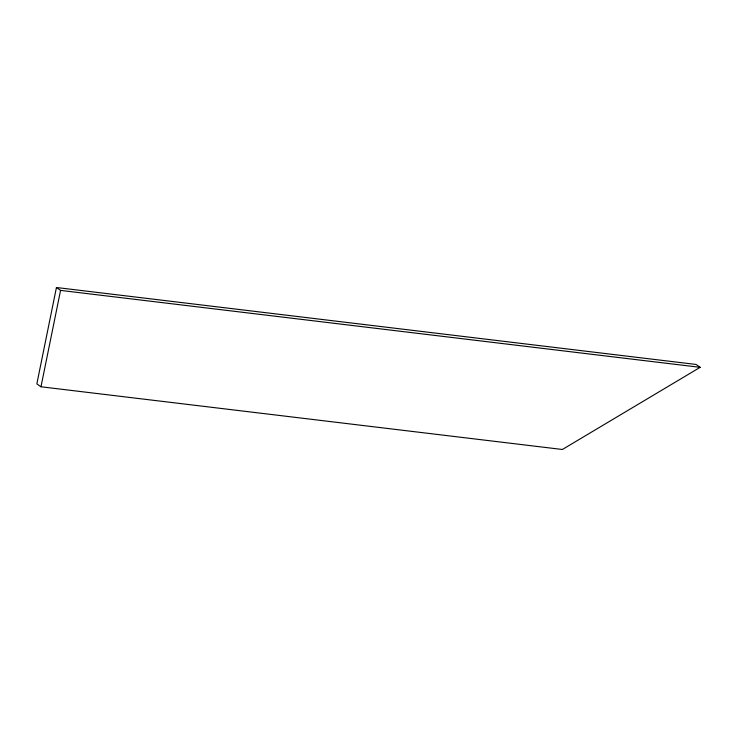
<?xml version="1.0" encoding="UTF-8"?>
<svg xmlns="http://www.w3.org/2000/svg" width="737" height="737" viewBox="0 0 737 737"><rect width="100%" height="100%" fill="white"/><g stroke="black" fill="none" stroke-linecap="round" stroke-linejoin="round"><path stroke-width="1.11" d="M56.436 287.513L36.85 383.885L40.977 386.778L562.377 449.487L700.15 367.33L696.023 364.447L56.436 287.513L60.563 290.396L700.15 367.33M40.977 386.778L60.563 290.396"/></g></svg>
